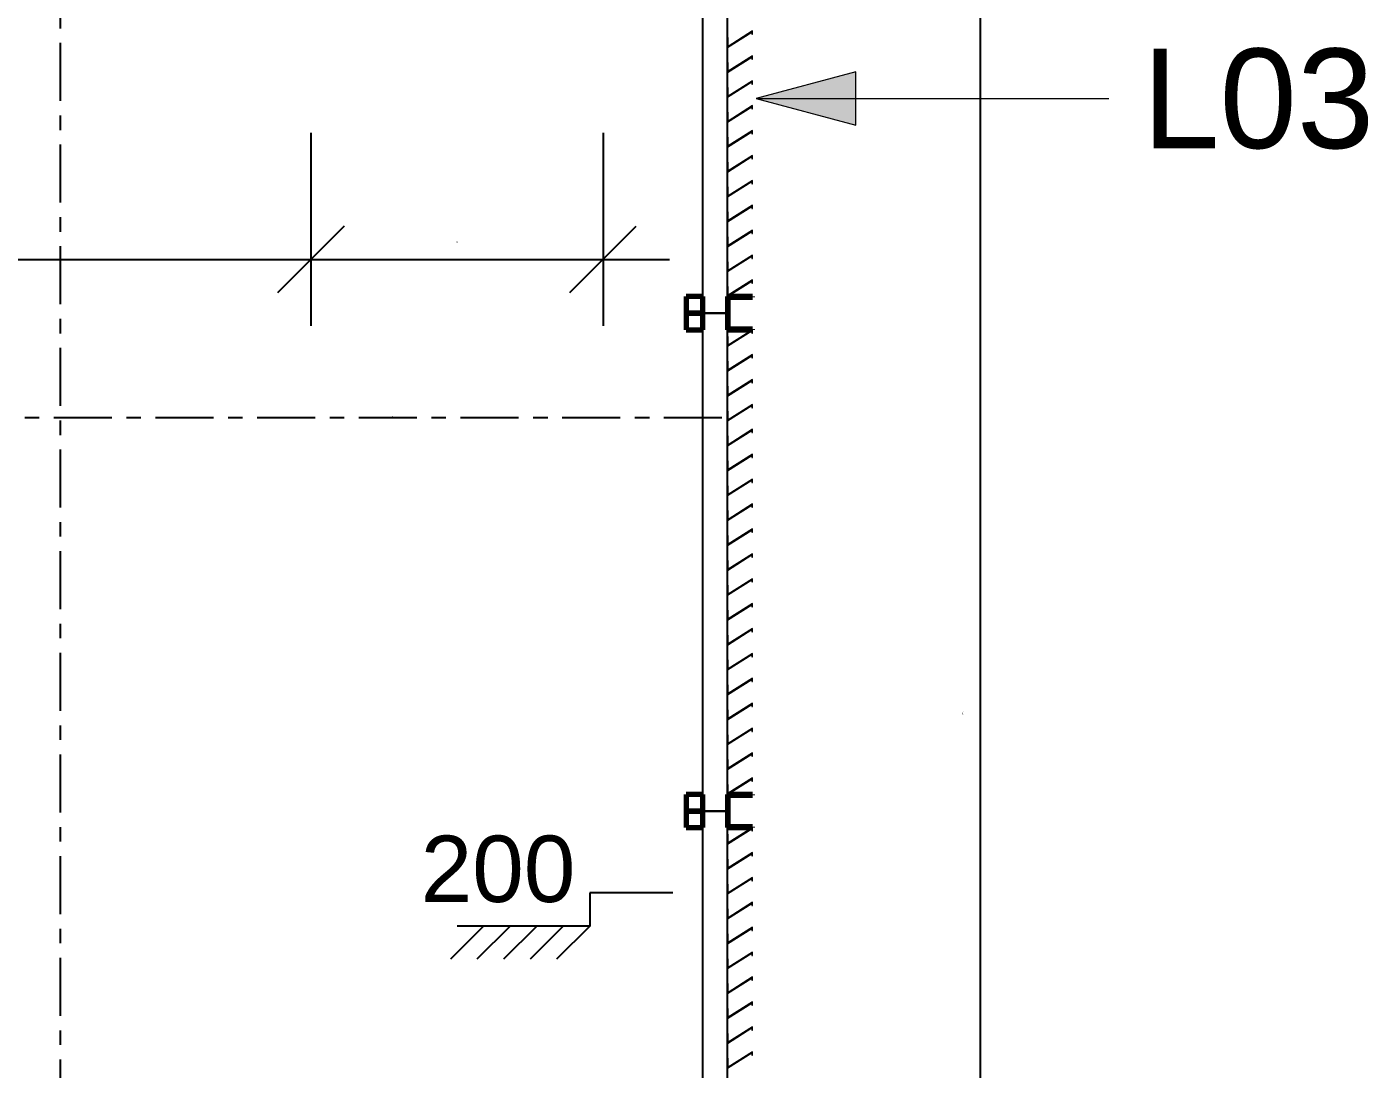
# Model space of a CAD drawing. Header units: millimetres. Extents: x -1379 to 1385823, y -4884429 to 548763.
# Drawn here: x 464308 to 468348, y -2304192 to -2301052 of the extents above; entities that cross this region are included whole.
import ezdxf
from ezdxf.enums import TextEntityAlignment as Align

# ---------------------------------------------------------------- set-up
doc = ezdxf.new("R2010")
doc.units = ezdxf.units.MM
doc.linetypes.add('CENTER', pattern=[50.8, 31.75, -6.35, 6.35, -6.35])
doc.linetypes.add('TA_GL_000.70000', pattern=[1.925, 0.7, -0.175, 0.175, -0.175, 0.7])
for name, color, linetype in [('000 - 0_SYM_DWG_GRIDLINE_MAIN_COLOR_251', 7, 'Continuous'), ('000 - 0_SYM_DWG_SLOPE-SYM_TEXT_COLOR_3', 7, 'Continuous'), ('000 - D I M', 7, 'Continuous'), ('000 - GRID', 7, 'CENTER')]:
    doc.layers.add(name, color=color, linetype=linetype)
doc.layers.add('000 - CONCRETE_EX_LOUVERS_DEF_SUB', color=7, linetype='Continuous', plot=False)
doc.layers.add('A-DETL-THIN', color=7, linetype='Continuous', lineweight=25)
doc.layers.add('G-ANNO-TEXT', color=7, linetype='Continuous', lineweight=9)
doc.styles.add('ARIAL', font='arial.ttf')
doc.styles.add('Arial_2', font='arial.ttf', dxfattribs={"height": 3})
doc.styles.add('Arial_3', font='arial.ttf', dxfattribs={"height": 200})
doc.styles.add('TA', font='', dxfattribs={"height": 4.5})
doc.styles.get('TA').set_extended_font_data('Cordia New')
doc.dimstyles.new('DPA-DIM-3_0_T-T', dxfattribs={"dimscale": 304.8, "dimtxt": 306.07782, "dimasz": 0.656168, "dimexe": 0.656168, "dimexo": 0.0625, "dimgap": 0.164042, "dimtad": 1, "dimdec": 0, "dimzin": 0, "dimdsep": 46, "dimtxsty": 'Arial_2', "dimblk1": 'OBLIQUE', "dimblk2": 'OBLIQUE', "dimsah": 1, "dimcen": 0.09, "dimdle": 0.656168, "dimclrd": 7, "dimclre": 7, "dimclrt": 7, "dimadec": 8, "dimazin": 0, "dimtfac": 1, "dimtdec": 4, "dimtix": 1, "dimtmove": 0, "dimatfit": 3, "dimfxl": 1.312336, "dimfxlon": 1, "dimtvp": 1, "dimtolj": 1, "dimtzin": 0, "dimarcsym": 2})

# ---------------------------------------------------------------- blocks, each defined once
blk = doc.blocks.new('DPA_CP_Entrance Louver Grill Vertical Z - Louver Grill Vertical Z-4595767-IV01 - LOWER ROOF LEVEL PLAN')
at = {"layer": '000 - CONCRETE_EX_LOUVERS_DEF_SUB', "color": 7, "lineweight": 70}
for p, q in [((-700, 0), (-750, 0)), ((-750, 0), (-750, -50)), ((-700, -50), (-700, 0)), ((750, 0), (700, 0)), ((700, 0), (700, -50)), ((750, -50), (750, 0)), ((-750, -50), (-700, -50)), ((700, -50), (750, -50)), ((-700, -125), (-750, -125)), ((-750, -125), (-750, -127)), ((-750, -127), (-702, -127)), ((-702, -127), (-702, -200)), ((-700, -200), (-700, -125)), ((750, -125), (700, -125)), ((700, -125), (700, -200)), ((702, -200), (702, -127)), ((702, -127), (750, -127)), ((750, -127), (750, -125)), ((-702, -200), (-700, -200)), ((700, -200), (702, -200))]:
    blk.add_line(p, q, dxfattribs=at)
at = {"layer": '000 - CONCRETE_EX_LOUVERS_DEF_SUB', "color": 7}
for p, q in [((-750, -125), (-750, -50)), ((-750, -50), (750, -50)), ((750, -50), (750, -125)), ((-750, -125), (750, -125))]:
    blk.add_line(p, q, dxfattribs=at)
blk = doc.blocks.new('GM_Louver Grill Vertical Z1 - Z Profile-V214-IV01 - LOWER ROOF LEVEL PLAN')
at = {"layer": '000 - CONCRETE_EX_LOUVERS_DEF_SUB', "color": 7, "lineweight": 9}
for p, q in [((30, 0), (0.1, 0)), ((0.1, 0), (46.4, -73)), ((30, -2), (30, 0)), ((50, -75), (3.7, -2)), ((3.7, -2), (30, -2)), ((46.4, -73), (40, -73)), ((40, -73), (40, -75)), ((40, -75), (50, -75))]:
    blk.add_line(p, q, dxfattribs=at)
blk = doc.blocks.new('GM_Louver Grill Vertical Z1 - Z Profile-V215-IV01 - LOWER ROOF LEVEL PLAN')
at = {"layer": '000 - CONCRETE_EX_LOUVERS_DEF_SUB', "lineweight": 9}
h = blk.add_hatch(dxfattribs=at)
h.set_pattern_fill('FP_35', style=0, pattern_type=2)
h.set_pattern_definition([(320, (2310272.5, 233351.46), (-63.75582, -728.7365), [76.2, -838.2]), (265, (2310272.5, 233351.5), (764.2276, 140.97162), [60.96, -670.56]), (10.451, (2310267.2, 233290.74), (700.46675, -587.77), [64.76, -712.36]), (316.184, (2310475.7, 233351.5), (-168.17096, -1084.31624), [114.3, -1257.3]), (6.636, (2310461.7, 233261.1), (989.70985, -949.6099), [97.14, -1068.54]), (261.184, (2310475.7, 233351.5), (989.70115, -949.62055), [91.44, -1005.84]), (291, (2310424.9, 233249.86), (-409.06057, -606.45787), [76.2, -838.2]), (236, (2310424.9, 233249.9), (736.75292, -247.20834), [60.96, -670.56]), (341.451, (2310390.8, 233199.3), (327.68547, -853.66825), [64.76, -712.36]), (307.5, (2310272.48, 233351.46), (338.22012, -12.354693), [33.528, -628.904, 33.528, -1320.292]), (307.5, (2310272.48, 233351.46), (338.22012, -12.354693), [-695.96, -647.192, 33.528, -639.572]), (277.5, (2310272.48, 233351.46), (400.722127, -267.278874), [33.528, -354.584, 33.528, -870.204]), (277.5, (2310272.48, 233351.46), (400.722127, -267.278874), [-421.64, -613.664, 33.528, -223.012]), (237.5, (2310272.48, 233578.03), (-22.915345, -542.36333), [33.528, -220.472, 33.528, -1810.512]), (237.5, (2310272.48, 233578.03), (-22.915345, -542.36333), [-287.528, -758.952, 33.528, -1018.032]), (227.5, (2310272.5, 233679.63), (101.70711, -592.51696), [33.528, -296.672, 33.528, -1239.52]), (227.5, (2310272.5, 233679.63), (101.70711, -592.51696), [-363.728, -492.76, 33.528, -713.232])])
h.paths.add_polyline_path([(0.1, 0), (46.4, -73), (40, -73), (40, -75), (50, -75), (3.7, -2), (30, -2), (30, 0)])
at = {"layer": '000 - CONCRETE_EX_LOUVERS_DEF_SUB', "color": 7, "lineweight": 9}
for p, q in [((30, 0), (0.1, 0)), ((0.1, 0), (46.4, -73)), ((30, -2), (30, 0)), ((50, -75), (3.7, -2)), ((3.7, -2), (30, -2)), ((46.4, -73), (40, -73)), ((40, -73), (40, -75)), ((40, -75), (50, -75))]:
    blk.add_line(p, q, dxfattribs=at)
blk = doc.blocks.new('GM_Louver Grill Vertical Z1 - Z Profile-V216-IV01 - LOWER ROOF LEVEL PLAN')
at = {"layer": '000 - CONCRETE_EX_LOUVERS_DEF_SUB', "color": 7, "lineweight": 9}
for p, q in [((30, 0), (0.1, 0)), ((0.1, 0), (46.4, -73)), ((30, -2), (30, 0)), ((50, -75), (3.7, -2)), ((3.7, -2), (30, -2)), ((46.4, -73), (40, -73)), ((40, -73), (40, -75)), ((40, -75), (50, -75))]:
    blk.add_line(p, q, dxfattribs=at)
blk = doc.blocks.new('GM_Louver Grill Vertical Z1 - Z Profile-V217-IV01 - LOWER ROOF LEVEL PLAN')
at = {"layer": '000 - CONCRETE_EX_LOUVERS_DEF_SUB', "color": 7, "lineweight": 9}
for p, q in [((30, 0), (0.1, 0)), ((0.1, 0), (46.4, -73)), ((30, -2), (30, 0)), ((50, -75), (3.7, -2)), ((3.7, -2), (30, -2)), ((46.4, -73), (40, -73)), ((40, -73), (40, -75)), ((40, -75), (50, -75))]:
    blk.add_line(p, q, dxfattribs=at)
blk = doc.blocks.new('GM_Louver Grill Vertical Z1 - Z Profile-V218-IV01 - LOWER ROOF LEVEL PLAN')
at = {"layer": '000 - CONCRETE_EX_LOUVERS_DEF_SUB', "color": 7, "lineweight": 9}
for p, q in [((30, 0), (0.1, 0)), ((0.1, 0), (46.4, -73)), ((30, -2), (30, 0)), ((50, -75), (3.7, -2)), ((3.7, -2), (30, -2)), ((46.4, -73), (40, -73)), ((40, -73), (40, -75)), ((40, -75), (50, -75))]:
    blk.add_line(p, q, dxfattribs=at)
blk = doc.blocks.new('GM_Louver Grill Vertical Z1 - Z Profile-V219-IV01 - LOWER ROOF LEVEL PLAN')
at = {"layer": '000 - CONCRETE_EX_LOUVERS_DEF_SUB', "color": 7, "lineweight": 9}
for p, q in [((30, 0), (0.1, 0)), ((0.1, 0), (46.4, -73)), ((30, -2), (30, 0)), ((50, -75), (3.7, -2)), ((3.7, -2), (30, -2)), ((46.4, -73), (40, -73)), ((40, -73), (40, -75)), ((40, -75), (50, -75))]:
    blk.add_line(p, q, dxfattribs=at)
blk = doc.blocks.new('GM_Louver Grill Vertical Z1 - Z Profile-V220-IV01 - LOWER ROOF LEVEL PLAN')
at = {"layer": '000 - CONCRETE_EX_LOUVERS_DEF_SUB', "color": 7, "lineweight": 9}
for p, q in [((30, 0), (0.1, 0)), ((0.1, 0), (46.4, -73)), ((30, -2), (30, 0)), ((50, -75), (3.7, -2)), ((3.7, -2), (30, -2)), ((46.4, -73), (40, -73)), ((40, -73), (40, -75)), ((40, -75), (50, -75))]:
    blk.add_line(p, q, dxfattribs=at)
blk = doc.blocks.new('GM_Louver Grill Vertical Z1 - Z Profile-V221-IV01 - LOWER ROOF LEVEL PLAN')
at = {"layer": '000 - CONCRETE_EX_LOUVERS_DEF_SUB', "color": 7, "lineweight": 9}
for p, q in [((30, 0), (0.1, 0)), ((0.1, 0), (46.4, -73)), ((30, -2), (30, 0)), ((50, -75), (3.7, -2)), ((3.7, -2), (30, -2)), ((46.4, -73), (40, -73)), ((40, -73), (40, -75)), ((40, -75), (50, -75))]:
    blk.add_line(p, q, dxfattribs=at)
blk = doc.blocks.new('GM_Louver Grill Vertical Z1 - Z Profile-V222-IV01 - LOWER ROOF LEVEL PLAN')
at = {"layer": '000 - CONCRETE_EX_LOUVERS_DEF_SUB', "lineweight": 9}
h = blk.add_hatch(dxfattribs=at)
h.set_pattern_fill('FP_36', style=0, pattern_type=2)
h.set_pattern_definition([(320, (2310722.5, 233351.46), (-63.75582, -728.7365), [76.2, -838.2]), (265, (2310722.5, 233351.5), (764.2276, 140.97162), [60.96, -670.56]), (10.451, (2310717.2, 233290.74), (700.46675, -587.77), [64.76, -712.36]), (316.184, (2310925.7, 233351.5), (-168.17096, -1084.31624), [114.3, -1257.3]), (6.636, (2310911.7, 233261.1), (989.70985, -949.6099), [97.14, -1068.54]), (261.184, (2310925.7, 233351.5), (989.70115, -949.62055), [91.44, -1005.84]), (291, (2310874.9, 233249.86), (-409.06057, -606.45787), [76.2, -838.2]), (236, (2310874.9, 233249.9), (736.75292, -247.20834), [60.96, -670.56]), (341.451, (2310840.8, 233199.3), (327.68547, -853.66825), [64.76, -712.36]), (307.5, (2310722.48, 233351.46), (338.22012, -12.354693), [33.528, -628.904, 33.528, -1320.292]), (307.5, (2310722.48, 233351.46), (338.22012, -12.354693), [-695.96, -647.192, 33.528, -639.572]), (277.5, (2310722.48, 233351.46), (400.722127, -267.278874), [33.528, -354.584, 33.528, -870.204]), (277.5, (2310722.48, 233351.46), (400.722127, -267.278874), [-421.64, -613.664, 33.528, -223.012]), (237.5, (2310722.48, 233578.03), (-22.915345, -542.36333), [33.528, -220.472, 33.528, -1810.512]), (237.5, (2310722.48, 233578.03), (-22.915345, -542.36333), [-287.528, -758.952, 33.528, -1018.032]), (227.5, (2310722.5, 233679.63), (101.70711, -592.51696), [33.528, -296.672, 33.528, -1239.52]), (227.5, (2310722.5, 233679.63), (101.70711, -592.51696), [-363.728, -492.76, 33.528, -713.232])])
h.paths.add_polyline_path([(0.1, 0), (46.4, -73), (40, -73), (40, -75), (50, -75), (3.7, -2), (30, -2), (30, 0)])
at = {"layer": '000 - CONCRETE_EX_LOUVERS_DEF_SUB', "color": 7, "lineweight": 9}
for p, q in [((30, 0), (0.1, 0)), ((0.1, 0), (46.4, -73)), ((30, -2), (30, 0)), ((50, -75), (3.7, -2)), ((3.7, -2), (30, -2)), ((46.4, -73), (40, -73)), ((40, -73), (40, -75)), ((40, -75), (50, -75))]:
    blk.add_line(p, q, dxfattribs=at)
blk = doc.blocks.new('GM_Louver Grill Vertical Z1 - Z Profile-V223-IV01 - LOWER ROOF LEVEL PLAN')
at = {"layer": '000 - CONCRETE_EX_LOUVERS_DEF_SUB', "color": 7, "lineweight": 9}
for p, q in [((30, 0), (0.1, 0)), ((0.1, 0), (46.4, -73)), ((30, -2), (30, 0)), ((50, -75), (3.7, -2)), ((3.7, -2), (30, -2)), ((46.4, -73), (40, -73)), ((40, -73), (40, -75)), ((40, -75), (50, -75))]:
    blk.add_line(p, q, dxfattribs=at)
blk = doc.blocks.new('GM_Louver Grill Vertical Z1 - Z Profile-V224-IV01 - LOWER ROOF LEVEL PLAN')
at = {"layer": '000 - CONCRETE_EX_LOUVERS_DEF_SUB', "color": 7, "lineweight": 9}
for p, q in [((30, 0), (0.1, 0)), ((0.1, 0), (46.4, -73)), ((30, -2), (30, 0)), ((50, -75), (3.7, -2)), ((3.7, -2), (30, -2)), ((46.4, -73), (40, -73)), ((40, -73), (40, -75)), ((40, -75), (50, -75))]:
    blk.add_line(p, q, dxfattribs=at)
blk = doc.blocks.new('GM_Louver Grill Vertical Z1 - Z Profile-V225-IV01 - LOWER ROOF LEVEL PLAN')
at = {"layer": '000 - CONCRETE_EX_LOUVERS_DEF_SUB', "color": 7, "lineweight": 9}
for p, q in [((30, 0), (0.1, 0)), ((0.1, 0), (46.4, -73)), ((30, -2), (30, 0)), ((50, -75), (3.7, -2)), ((3.7, -2), (30, -2)), ((46.4, -73), (40, -73)), ((40, -73), (40, -75)), ((40, -75), (50, -75))]:
    blk.add_line(p, q, dxfattribs=at)
blk = doc.blocks.new('GM_Louver Grill Vertical Z1 - Z Profile-V226-IV01 - LOWER ROOF LEVEL PLAN')
at = {"layer": '000 - CONCRETE_EX_LOUVERS_DEF_SUB', "color": 7, "lineweight": 9}
for p, q in [((30, 0), (0.1, 0)), ((0.1, 0), (46.4, -73)), ((30, -2), (30, 0)), ((50, -75), (3.7, -2)), ((3.7, -2), (30, -2)), ((46.4, -73), (40, -73)), ((40, -73), (40, -75)), ((40, -75), (50, -75))]:
    blk.add_line(p, q, dxfattribs=at)
blk = doc.blocks.new('GM_Louver Grill Vertical Z1 - Z Profile-V227-IV01 - LOWER ROOF LEVEL PLAN')
at = {"layer": '000 - CONCRETE_EX_LOUVERS_DEF_SUB', "color": 7, "lineweight": 9}
for p, q in [((30, 0), (0.1, 0)), ((0.1, 0), (46.4, -73)), ((30, -2), (30, 0)), ((50, -75), (3.7, -2)), ((3.7, -2), (30, -2)), ((46.4, -73), (40, -73)), ((40, -73), (40, -75)), ((40, -75), (50, -75))]:
    blk.add_line(p, q, dxfattribs=at)
blk = doc.blocks.new('GM_Louver Grill Vertical Z1 - Z Profile-V228-IV01 - LOWER ROOF LEVEL PLAN')
at = {"layer": '000 - CONCRETE_EX_LOUVERS_DEF_SUB', "color": 7, "lineweight": 9}
for p, q in [((30, 0), (0.1, 0)), ((0.1, 0), (46.4, -73)), ((30, -2), (30, 0)), ((50, -75), (3.7, -2)), ((3.7, -2), (30, -2)), ((46.4, -73), (40, -73)), ((40, -73), (40, -75)), ((40, -75), (50, -75))]:
    blk.add_line(p, q, dxfattribs=at)
blk = doc.blocks.new('GM_Louver Grill Vertical Z1 - Z Profile-V229-IV01 - LOWER ROOF LEVEL PLAN')
at = {"layer": '000 - CONCRETE_EX_LOUVERS_DEF_SUB', "color": 7, "lineweight": 9}
for p, q in [((30, 0), (0.1, 0)), ((0.1, 0), (46.4, -73)), ((30, -2), (30, 0)), ((50, -75), (3.7, -2)), ((3.7, -2), (30, -2)), ((46.4, -73), (40, -73)), ((40, -73), (40, -75)), ((40, -75), (50, -75))]:
    blk.add_line(p, q, dxfattribs=at)
blk = doc.blocks.new('GM_Louver Grill Vertical Z1 - Z Profile-V230-IV01 - LOWER ROOF LEVEL PLAN')
at = {"layer": '000 - CONCRETE_EX_LOUVERS_DEF_SUB', "color": 7, "lineweight": 9}
for p, q in [((30, 0), (0.1, 0)), ((0.1, 0), (46.4, -73)), ((30, -2), (30, 0)), ((50, -75), (3.7, -2)), ((3.7, -2), (30, -2)), ((46.4, -73), (40, -73)), ((40, -73), (40, -75)), ((40, -75), (50, -75))]:
    blk.add_line(p, q, dxfattribs=at)
blk = doc.blocks.new('GM_Louver Grill Vertical Z1 - Z Profile-V231-IV01 - LOWER ROOF LEVEL PLAN')
at = {"layer": '000 - CONCRETE_EX_LOUVERS_DEF_SUB', "color": 7, "lineweight": 9}
for p, q in [((30, 0), (0.1, 0)), ((0.1, 0), (46.4, -73)), ((30, -2), (30, 0)), ((50, -75), (3.7, -2)), ((3.7, -2), (30, -2)), ((46.4, -73), (40, -73)), ((40, -73), (40, -75)), ((40, -75), (50, -75))]:
    blk.add_line(p, q, dxfattribs=at)
blk = doc.blocks.new('GM_Louver Grill Vertical Z1 - Z Profile-V232-IV01 - LOWER ROOF LEVEL PLAN')
at = {"layer": '000 - CONCRETE_EX_LOUVERS_DEF_SUB', "color": 7, "lineweight": 9}
for p, q in [((30, 0), (0.1, 0)), ((0.1, 0), (46.4, -73)), ((30, -2), (30, 0)), ((50, -75), (3.7, -2)), ((3.7, -2), (30, -2)), ((46.4, -73), (40, -73)), ((40, -73), (40, -75)), ((40, -75), (50, -75))]:
    blk.add_line(p, q, dxfattribs=at)
blk = doc.blocks.new('GM_Louver Grill Vertical Z1 - Z Profile-V236-IV01 - LOWER ROOF LEVEL PLAN')
at = {"layer": '000 - CONCRETE_EX_LOUVERS_DEF_SUB', "color": 7, "lineweight": 9}
for p, q in [((30, 0), (0.1, 0)), ((0.1, 0), (46.4, -73)), ((30, -2), (30, 0)), ((50, -75), (3.7, -2)), ((3.7, -2), (30, -2)), ((46.4, -73), (40, -73)), ((40, -73), (40, -75)), ((40, -75), (50, -75))]:
    blk.add_line(p, q, dxfattribs=at)
blk = doc.blocks.new('GM_Louver Grill Vertical Z1 - Z Profile-V237-IV01 - LOWER ROOF LEVEL PLAN')
at = {"layer": '000 - CONCRETE_EX_LOUVERS_DEF_SUB', "color": 7, "lineweight": 9}
for p, q in [((30, 0), (0.1, 0)), ((0.1, 0), (46.4, -73)), ((30, -2), (30, 0)), ((50, -75), (3.7, -2)), ((3.7, -2), (30, -2)), ((46.4, -73), (40, -73)), ((40, -73), (40, -75)), ((40, -75), (50, -75))]:
    blk.add_line(p, q, dxfattribs=at)
blk = doc.blocks.new('GM_Louver Grill Vertical Z1 - Z Profile-V238-IV01 - LOWER ROOF LEVEL PLAN')
at = {"layer": '000 - CONCRETE_EX_LOUVERS_DEF_SUB', "color": 7, "lineweight": 9}
for p, q in [((30, 0), (0.1, 0)), ((0.1, 0), (46.4, -73)), ((30, -2), (30, 0)), ((50, -75), (3.7, -2)), ((3.7, -2), (30, -2)), ((46.4, -73), (40, -73)), ((40, -73), (40, -75)), ((40, -75), (50, -75))]:
    blk.add_line(p, q, dxfattribs=at)
blk = doc.blocks.new('GM_Louver Grill Vertical Z1 - Z Profile-V239-IV01 - LOWER ROOF LEVEL PLAN')
at = {"layer": '000 - CONCRETE_EX_LOUVERS_DEF_SUB', "color": 7, "lineweight": 9}
for p, q in [((30, 0), (0.1, 0)), ((0.1, 0), (46.4, -73)), ((30, -2), (30, 0)), ((50, -75), (3.7, -2)), ((3.7, -2), (30, -2)), ((46.4, -73), (40, -73)), ((40, -73), (40, -75)), ((40, -75), (50, -75))]:
    blk.add_line(p, q, dxfattribs=at)
blk = doc.blocks.new('GM_Louver Grill Vertical Z1 - Z Profile-V240-IV01 - LOWER ROOF LEVEL PLAN')
at = {"layer": '000 - CONCRETE_EX_LOUVERS_DEF_SUB', "color": 7, "lineweight": 9}
for p, q in [((30, 0), (0.1, 0)), ((0.1, 0), (46.4, -73)), ((30, -2), (30, 0)), ((50, -75), (3.7, -2)), ((3.7, -2), (30, -2)), ((46.4, -73), (40, -73)), ((40, -73), (40, -75)), ((40, -75), (50, -75))]:
    blk.add_line(p, q, dxfattribs=at)
blk = doc.blocks.new('GM_Louver Grill Vertical Z1 - Z Profile-V241-IV01 - LOWER ROOF LEVEL PLAN')
at = {"layer": '000 - CONCRETE_EX_LOUVERS_DEF_SUB', "lineweight": 9}
h = blk.add_hatch(dxfattribs=at)
h.set_pattern_fill('FP_37', style=0, pattern_type=2)
h.set_pattern_definition([(320, (2308847.5, 233351.46), (-63.75582, -728.7365), [76.2, -838.2]), (265, (2308847.5, 233351.5), (764.2276, 140.97162), [60.96, -670.56]), (10.451, (2308842.2, 233290.74), (700.46675, -587.77), [64.76, -712.36]), (316.184, (2309050.7, 233351.5), (-168.17096, -1084.31624), [114.3, -1257.3]), (6.636, (2309036.7, 233261.1), (989.70985, -949.6099), [97.14, -1068.54]), (261.184, (2309050.7, 233351.5), (989.70115, -949.62055), [91.44, -1005.84]), (291, (2308999.9, 233249.86), (-409.06057, -606.45787), [76.2, -838.2]), (236, (2308999.9, 233249.9), (736.75292, -247.20834), [60.96, -670.56]), (341.451, (2308965.8, 233199.3), (327.68547, -853.66825), [64.76, -712.36]), (307.5, (2308847.48, 233351.46), (338.22012, -12.354693), [33.528, -628.904, 33.528, -1320.292]), (307.5, (2308847.48, 233351.46), (338.22012, -12.354693), [-695.96, -647.192, 33.528, -639.572]), (277.5, (2308847.48, 233351.46), (400.722127, -267.278874), [33.528, -354.584, 33.528, -870.204]), (277.5, (2308847.48, 233351.46), (400.722127, -267.278874), [-421.64, -613.664, 33.528, -223.012]), (237.5, (2308847.48, 233578.03), (-22.915345, -542.36333), [33.528, -220.472, 33.528, -1810.512]), (237.5, (2308847.48, 233578.03), (-22.915345, -542.36333), [-287.528, -758.952, 33.528, -1018.032]), (227.5, (2308847.5, 233679.63), (101.70711, -592.51696), [33.528, -296.672, 33.528, -1239.52]), (227.5, (2308847.5, 233679.63), (101.70711, -592.51696), [-363.728, -492.76, 33.528, -713.232])])
h.paths.add_polyline_path([(0.1, 0), (46.4, -73), (40, -73), (40, -75), (50, -75), (3.7, -2), (30, -2), (30, 0)])
at = {"layer": '000 - CONCRETE_EX_LOUVERS_DEF_SUB', "color": 7, "lineweight": 9}
for p, q in [((30, 0), (0.1, 0)), ((0.1, 0), (46.4, -73)), ((30, -2), (30, 0)), ((50, -75), (3.7, -2)), ((3.7, -2), (30, -2)), ((46.4, -73), (40, -73)), ((40, -73), (40, -75)), ((40, -75), (50, -75))]:
    blk.add_line(p, q, dxfattribs=at)
blk = doc.blocks.new('GM_Louver Grill Vertical Z1 - Z Profile-V242-IV01 - LOWER ROOF LEVEL PLAN')
at = {"layer": '000 - CONCRETE_EX_LOUVERS_DEF_SUB', "color": 7, "lineweight": 9}
for p, q in [((30, 0), (0.1, 0)), ((0.1, 0), (46.4, -73)), ((30, -2), (30, 0)), ((50, -75), (3.7, -2)), ((3.7, -2), (30, -2)), ((46.4, -73), (40, -73)), ((40, -73), (40, -75)), ((40, -75), (50, -75))]:
    blk.add_line(p, q, dxfattribs=at)
blk = doc.blocks.new('GM_Louver Grill Vertical Z1 - Z Profile-V243-IV01 - LOWER ROOF LEVEL PLAN')
at = {"layer": '000 - CONCRETE_EX_LOUVERS_DEF_SUB', "color": 7, "lineweight": 9}
for p, q in [((30, 0), (0.1, 0)), ((0.1, 0), (46.4, -73)), ((30, -2), (30, 0)), ((50, -75), (3.7, -2)), ((3.7, -2), (30, -2)), ((46.4, -73), (40, -73)), ((40, -73), (40, -75)), ((40, -75), (50, -75))]:
    blk.add_line(p, q, dxfattribs=at)
blk = doc.blocks.new('GM_Louver Grill Vertical Z1 - Z Profile-V244-IV01 - LOWER ROOF LEVEL PLAN')
at = {"layer": '000 - CONCRETE_EX_LOUVERS_DEF_SUB', "color": 7, "lineweight": 9}
for p, q in [((30, 0), (0.1, 0)), ((0.1, 0), (46.4, -73)), ((30, -2), (30, 0)), ((50, -75), (3.7, -2)), ((3.7, -2), (30, -2)), ((46.4, -73), (40, -73)), ((40, -73), (40, -75)), ((40, -75), (50, -75))]:
    blk.add_line(p, q, dxfattribs=at)
blk = doc.blocks.new('GM_Louver Grill Vertical Z1 - Z Profile-V245-IV01 - LOWER ROOF LEVEL PLAN')
at = {"layer": '000 - CONCRETE_EX_LOUVERS_DEF_SUB', "color": 7, "lineweight": 9}
for p, q in [((30, 0), (0.1, 0)), ((0.1, 0), (46.4, -73)), ((30, -2), (30, 0)), ((50, -75), (3.7, -2)), ((3.7, -2), (30, -2)), ((46.4, -73), (40, -73)), ((40, -73), (40, -75)), ((40, -75), (50, -75))]:
    blk.add_line(p, q, dxfattribs=at)
blk = doc.blocks.new('GM_Louver Grill Vertical Z1 - Z Profile-V247-IV01 - LOWER ROOF LEVEL PLAN')
at = {"layer": '000 - CONCRETE_EX_LOUVERS_DEF_SUB', "color": 7, "lineweight": 9}
for p, q in [((30, 0), (0.1, 0)), ((0.1, 0), (46.4, -73)), ((30, -2), (30, 0)), ((50, -75), (3.7, -2)), ((3.7, -2), (30, -2)), ((46.4, -73), (40, -73)), ((40, -73), (40, -75)), ((40, -75), (50, -75))]:
    blk.add_line(p, q, dxfattribs=at)
blk = doc.blocks.new('GM_Louver Grill Vertical Z1 - Z Profile-V546-IV01 - LOWER ROOF LEVEL PLAN')
at = {"layer": '000 - CONCRETE_EX_LOUVERS_DEF_SUB', "color": 7, "lineweight": 9}
for p, q in [((30, 0), (0.1, 0)), ((0.1, 0), (46.4, -73)), ((30, -2), (30, 0)), ((50, -75), (3.7, -2)), ((3.7, -2), (30, -2)), ((46.4, -73), (40, -73)), ((40, -73), (40, -75)), ((40, -75), (50, -75))]:
    blk.add_line(p, q, dxfattribs=at)
blk = doc.blocks.new('GM_Louver Grill Vertical Z1 - Z Profile-V547-IV01 - LOWER ROOF LEVEL PLAN')
at = {"layer": '000 - CONCRETE_EX_LOUVERS_DEF_SUB', "color": 7, "lineweight": 9}
for p, q in [((30, 0), (0.1, 0)), ((0.1, 0), (46.4, -73)), ((30, -2), (30, 0)), ((50, -75), (3.7, -2)), ((3.7, -2), (30, -2)), ((46.4, -73), (40, -73)), ((40, -73), (40, -75)), ((40, -75), (50, -75))]:
    blk.add_line(p, q, dxfattribs=at)
blk = doc.blocks.new('GM_Louver Grill Vertical Z1 - Z Profile-V548-IV01 - LOWER ROOF LEVEL PLAN')
at = {"layer": '000 - CONCRETE_EX_LOUVERS_DEF_SUB', "color": 7, "lineweight": 9}
for p, q in [((30, 0), (0.1, 0)), ((0.1, 0), (46.4, -73)), ((30, -2), (30, 0)), ((50, -75), (3.7, -2)), ((3.7, -2), (30, -2)), ((46.4, -73), (40, -73)), ((40, -73), (40, -75)), ((40, -75), (50, -75))]:
    blk.add_line(p, q, dxfattribs=at)
blk = doc.blocks.new('GM_Louver Grill Vertical Z1 - Z Profile-V549-IV01 - LOWER ROOF LEVEL PLAN')
at = {"layer": '000 - CONCRETE_EX_LOUVERS_DEF_SUB', "color": 7, "lineweight": 9}
for p, q in [((30, 0), (0.1, 0)), ((0.1, 0), (46.4, -73)), ((30, -2), (30, 0)), ((50, -75), (3.7, -2)), ((3.7, -2), (30, -2)), ((46.4, -73), (40, -73)), ((40, -73), (40, -75)), ((40, -75), (50, -75))]:
    blk.add_line(p, q, dxfattribs=at)
blk = doc.blocks.new('GM_Louver Grill Vertical Z1 - Z Profile-V550-IV01 - LOWER ROOF LEVEL PLAN')
at = {"layer": '000 - CONCRETE_EX_LOUVERS_DEF_SUB', "color": 7, "lineweight": 9}
for p, q in [((30, 0), (0.1, 0)), ((0.1, 0), (46.4, -73)), ((30, -2), (30, 0)), ((50, -75), (3.7, -2)), ((3.7, -2), (30, -2)), ((46.4, -73), (40, -73)), ((40, -73), (40, -75)), ((40, -75), (50, -75))]:
    blk.add_line(p, q, dxfattribs=at)
blk = doc.blocks.new('GM_Louver Grill Vertical Z1 - Z Profile-V551-IV01 - LOWER ROOF LEVEL PLAN')
at = {"layer": '000 - CONCRETE_EX_LOUVERS_DEF_SUB', "color": 7, "lineweight": 9}
for p, q in [((30, 0), (0.1, 0)), ((0.1, 0), (46.4, -73)), ((30, -2), (30, 0)), ((50, -75), (3.7, -2)), ((3.7, -2), (30, -2)), ((46.4, -73), (40, -73)), ((40, -73), (40, -75)), ((40, -75), (50, -75))]:
    blk.add_line(p, q, dxfattribs=at)
blk = doc.blocks.new('GM_Louver Grill Vertical Z1 - Z Profile-V552-IV01 - LOWER ROOF LEVEL PLAN')
at = {"layer": '000 - CONCRETE_EX_LOUVERS_DEF_SUB', "color": 7, "lineweight": 9}
for p, q in [((30, 0), (0.1, 0)), ((0.1, 0), (46.4, -73)), ((30, -2), (30, 0)), ((50, -75), (3.7, -2)), ((3.7, -2), (30, -2)), ((46.4, -73), (40, -73)), ((40, -73), (40, -75)), ((40, -75), (50, -75))]:
    blk.add_line(p, q, dxfattribs=at)
blk = doc.blocks.new('GM_Louver Grill Vertical Z1 - Z Profile-V553-IV01 - LOWER ROOF LEVEL PLAN')
at = {"layer": '000 - CONCRETE_EX_LOUVERS_DEF_SUB', "color": 7, "lineweight": 9}
for p, q in [((30, 0), (0.1, 0)), ((0.1, 0), (46.4, -73)), ((30, -2), (30, 0)), ((50, -75), (3.7, -2)), ((3.7, -2), (30, -2)), ((46.4, -73), (40, -73)), ((40, -73), (40, -75)), ((40, -75), (50, -75))]:
    blk.add_line(p, q, dxfattribs=at)
blk = doc.blocks.new('GM_Louver Grill Vertical Z1 - Z Profile-V554-IV01 - LOWER ROOF LEVEL PLAN')
at = {"layer": '000 - CONCRETE_EX_LOUVERS_DEF_SUB', "color": 7, "lineweight": 9}
for p, q in [((30, 0), (0.1, 0)), ((0.1, 0), (46.4, -73)), ((30, -2), (30, 0)), ((50, -75), (3.7, -2)), ((3.7, -2), (30, -2)), ((46.4, -73), (40, -73)), ((40, -73), (40, -75)), ((40, -75), (50, -75))]:
    blk.add_line(p, q, dxfattribs=at)
blk = doc.blocks.new('GM_Louver Grill Vertical Z1 - Z Profile-V563-IV01 - LOWER ROOF LEVEL PLAN')
at = {"layer": '000 - CONCRETE_EX_LOUVERS_DEF_SUB', "color": 7, "lineweight": 9}
for p, q in [((30, 0), (0.1, 0)), ((0.1, 0), (46.4, -73)), ((30, -2), (30, 0)), ((50, -75), (3.7, -2)), ((3.7, -2), (30, -2)), ((46.4, -73), (40, -73)), ((40, -73), (40, -75)), ((40, -75), (50, -75))]:
    blk.add_line(p, q, dxfattribs=at)
blk = doc.blocks.new('_Oblique')
at = {"color": 7, "linetype": 'ByBlock', "lineweight": -2}
blk.add_line((-0.5, -0.5), (0.5, 0.5), dxfattribs=at)
blk = doc.blocks.new('*D852')
at = {"layer": '000 - D I M', "color": 7, "lineweight": -2, "transparency": 16777216}
for p, q in [((460663.8, -2301371.8), (460663.8, -2301952.8)), ((465163.8, -2301371.8), (465163.8, -2301952.8)), ((460463.8, -2301752.8), (465363.8, -2301752.8))]:
    blk.add_line(p, q, dxfattribs=at)
at = {"layer": 'Defpoints', "color": 7, "transparency": 16777216}
for p in [(460663.8, -2301352.8), (465163.8, -2301352.8), (465163.8, -2301752.8)]:
    blk.add_point(p, dxfattribs=at)
at = {"layer": '000 - D I M', "color": 7, "lineweight": -2, "transparency": 16777216, "xscale": 200, "yscale": 200, "zscale": 200, "rotation": 180}
blk.add_blockref('_Oblique', (460663.8, -2301752.8), dxfattribs=at)
at = {"layer": '000 - D I M', "color": 7, "lineweight": -2, "transparency": 16777216, "xscale": 200, "yscale": 200, "zscale": 200}
blk.add_blockref('_Oblique', (465163.8, -2301752.8), dxfattribs=at)
at = {"layer": '000 - D I M', "color": 7, "transparency": 16777216, "insert": (462913.8, -2301701.3), "char_height": 3, "width": 1107.531, "attachment_point": 5, "style": 'Arial_2'}
blk.add_mtext('\\A1;4500', dxfattribs=at)
blk = doc.blocks.new('*D853')
at = {"layer": '000 - D I M', "color": 7, "lineweight": -2, "transparency": 16777216}
for p, q in [((465163.8, -2301371.8), (465163.8, -2301952.8)), ((466043.8, -2301371.8), (466043.8, -2301952.8)), ((464963.8, -2301752.8), (466243.8, -2301752.8))]:
    blk.add_line(p, q, dxfattribs=at)
at = {"layer": 'Defpoints', "color": 7, "transparency": 16777216}
for p in [(465163.8, -2301352.8), (466043.8, -2301352.8), (466043.8, -2301752.8)]:
    blk.add_point(p, dxfattribs=at)
at = {"layer": '000 - D I M', "color": 7, "lineweight": -2, "transparency": 16777216, "xscale": 200, "yscale": 200, "zscale": 200, "rotation": 180}
blk.add_blockref('_Oblique', (465163.8, -2301752.8), dxfattribs=at)
at = {"layer": '000 - D I M', "color": 7, "lineweight": -2, "transparency": 16777216, "xscale": 200, "yscale": 200, "zscale": 200}
blk.add_blockref('_Oblique', (466043.8, -2301752.8), dxfattribs=at)
at = {"layer": '000 - D I M', "color": 7, "transparency": 16777216, "insert": (465603.8, -2301701.3), "char_height": 3, "width": 830.648, "attachment_point": 5, "style": 'Arial_2'}
blk.add_mtext('\\A1;880', dxfattribs=at)
blk = doc.blocks.new('*D847')
at = {"layer": '000 - D I M', "color": 7, "lineweight": -2, "transparency": 16777216}
for p, q in [((467179.3, -2300142.7), (467179.3, -2306097.7)), ((466798.3, -2300342.7), (467379.3, -2300342.7)), ((466798.3, -2305897.7), (467379.3, -2305897.7))]:
    blk.add_line(p, q, dxfattribs=at)
at = {"layer": 'Defpoints', "color": 7, "transparency": 16777216}
for p in [(466779.3, -2300342.7), (466779.3, -2305897.7), (467179.3, -2305897.7)]:
    blk.add_point(p, dxfattribs=at)
at = {"layer": '000 - D I M', "color": 7, "lineweight": -2, "transparency": 16777216, "xscale": 200, "yscale": 200, "zscale": 200}
for p, rotation in [((467179.3, -2300342.7), 90), ((467179.3, -2305897.7), 270)]:
    blk.add_blockref('_Oblique', p, dxfattribs=dict(at, rotation=rotation))
at = {"layer": '000 - D I M', "color": 7, "transparency": 16777216, "insert": (467127.8, -2303120.2), "char_height": 3, "width": 1107.531, "attachment_point": 5, "rotation": 90, "style": 'Arial_2'}
blk.add_mtext('\\A1;5555', dxfattribs=at)
blk = doc.blocks.new('*U1920')
at = {"layer": '000 - 0_SYM_DWG_GRIDLINE_MAIN_COLOR_251', "color": 7, "linetype": 'ByBlock', "ltscale": 5}
blk.add_line((20, 0), (-355.735, 0), dxfattribs=at)
at = {"color": 7, "style": 'TA', "flags": 1}
blk.add_attdef('LOCATION', (6, -6), '', height=4.5, rotation=270, dxfattribs=at)
at = {"layer": '000 - 0_SYM_DWG_SLOPE-SYM_TEXT_COLOR_3', "color": 7, "style": 'ARIAL'}
blk.add_attdef('GRID-HEAD', text='', height=4, rotation=90, dxfattribs=at).set_placement((40, 0), align=Align.MIDDLE_CENTER)
blk = doc.blocks.new('*U1773')
at = {"layer": '000 - 0_SYM_DWG_GRIDLINE_MAIN_COLOR_251', "color": 7, "linetype": 'ByBlock', "ltscale": 5}
blk.add_line((20, 0), (-155.16, 0), dxfattribs=at)
at = {"layer": '000 - 0_SYM_DWG_GRIDLINE_MAIN_COLOR_251', "color": 7}
blk.add_point((-135.16, 0), dxfattribs=at)
at = {"color": 7, "style": 'TA', "flags": 1}
blk.add_attdef('LOCATION', (6, -6), '', height=4.5, rotation=270, dxfattribs=at)

msp = doc.modelspace()

# ---------------------------------------------------------------- hatches: boundary and pattern name
at = {"layer": 'G-ANNO-TEXT'}
msp.add_hatch(color=7, dxfattribs=at).paths.add_polyline_path([(466504.8, -2301267.8), (466804.8, -2301348.1), (466804.8, -2301187.4)])

# ---------------------------------------------------------------- linework, layer by layer
at = {"layer": 'A-DETL-THIN', "color": 7}
for p, q in [((466253.9, -2303661.2), (466003.9, -2303661.2)), ((466003.9, -2303661.2), (466003.9, -2303761.2)), ((465683.9, -2303761.2), (465583.9, -2303861.2)), ((466003.9, -2303761.2), (465603.9, -2303761.2)), ((465763.9, -2303761.2), (465663.9, -2303861.2)), ((465843.9, -2303761.2), (465743.9, -2303861.2)), ((465923.9, -2303761.2), (465823.9, -2303861.2)), ((466003.9, -2303761.2), (465903.9, -2303861.2))]:
    msp.add_line(p, q, dxfattribs=at)
at = {"layer": 'G-ANNO-TEXT', "color": 7}
for p, q in [((466804.8, -2301187.4), (466504.8, -2301267.8)), ((466804.8, -2301348.1), (466804.8, -2301187.4)), ((466504.8, -2301267.8), (466804.8, -2301348.1)), ((466504.8, -2301267.8), (467567.4, -2301267.8))]:
    msp.add_line(p, q, dxfattribs=at)

# ---------------------------------------------------------------- block references
at = {"layer": '000 - CONCRETE_EX_LOUVERS_DEF_SUB', "color": 7}
for p, rotation in [((466293.8, -2301164.7), 90.00000000000348), ((466293.8, -2302664.7), 90.00000000000362), ((466293.8, -2304164.7), 90.00000000000362)]:
    msp.add_blockref('DPA_CP_Entrance Louver Grill Vertical Z - Louver Grill Vertical Z-4595767-IV01 - LOWER ROOF LEVEL PLAN', p, dxfattribs=dict(at, rotation=rotation))
at = {"layer": '000 - CONCRETE_EX_LOUVERS_DEF_SUB', "color": 7, "lineweight": 9}
for name, p, rotation in [('GM_Louver Grill Vertical Z1 - Z Profile-V236-IV01 - LOWER ROOF LEVEL PLAN', (466418.8, -2301114.7), 90.00000000000348), ('GM_Louver Grill Vertical Z1 - Z Profile-V237-IV01 - LOWER ROOF LEVEL PLAN', (466418.8, -2301189.7), 90.00000000000348), ('GM_Louver Grill Vertical Z1 - Z Profile-V238-IV01 - LOWER ROOF LEVEL PLAN', (466418.8, -2301264.7), 90.00000000000348), ('GM_Louver Grill Vertical Z1 - Z Profile-V239-IV01 - LOWER ROOF LEVEL PLAN', (466418.8, -2301339.7), 90.00000000000348), ('GM_Louver Grill Vertical Z1 - Z Profile-V240-IV01 - LOWER ROOF LEVEL PLAN', (466418.8, -2301414.7), 90.00000000000348), ('GM_Louver Grill Vertical Z1 - Z Profile-V241-IV01 - LOWER ROOF LEVEL PLAN', (466418.8, -2301489.7), 90.00000000000348), ('GM_Louver Grill Vertical Z1 - Z Profile-V242-IV01 - LOWER ROOF LEVEL PLAN', (466418.8, -2301564.7), 90.00000000000348), ('GM_Louver Grill Vertical Z1 - Z Profile-V243-IV01 - LOWER ROOF LEVEL PLAN', (466418.8, -2301639.7), 90.00000000000348), ('GM_Louver Grill Vertical Z1 - Z Profile-V244-IV01 - LOWER ROOF LEVEL PLAN', (466418.8, -2301714.7), 90.00000000000348), ('GM_Louver Grill Vertical Z1 - Z Profile-V245-IV01 - LOWER ROOF LEVEL PLAN', (466418.8, -2301789.7), 90.00000000000348), ('GM_Louver Grill Vertical Z1 - Z Profile-V247-IV01 - LOWER ROOF LEVEL PLAN', (466418.8, -2301864.7), 90.00000000000362), ('GM_Louver Grill Vertical Z1 - Z Profile-V221-IV01 - LOWER ROOF LEVEL PLAN', (466418.8, -2302014.7), 90.00000000000362), ('GM_Louver Grill Vertical Z1 - Z Profile-V223-IV01 - LOWER ROOF LEVEL PLAN', (466418.8, -2302089.7), 90.00000000000362), ('GM_Louver Grill Vertical Z1 - Z Profile-V224-IV01 - LOWER ROOF LEVEL PLAN', (466418.8, -2302164.7), 90.00000000000362), ('GM_Louver Grill Vertical Z1 - Z Profile-V225-IV01 - LOWER ROOF LEVEL PLAN', (466418.8, -2302239.7), 90.00000000000362), ('GM_Louver Grill Vertical Z1 - Z Profile-V226-IV01 - LOWER ROOF LEVEL PLAN', (466418.8, -2302314.7), 90.00000000000362), ('GM_Louver Grill Vertical Z1 - Z Profile-V227-IV01 - LOWER ROOF LEVEL PLAN', (466418.8, -2302389.7), 90.00000000000362), ('GM_Louver Grill Vertical Z1 - Z Profile-V228-IV01 - LOWER ROOF LEVEL PLAN', (466418.8, -2302464.7), 90.00000000000362), ('GM_Louver Grill Vertical Z1 - Z Profile-V229-IV01 - LOWER ROOF LEVEL PLAN', (466418.8, -2302539.7), 90.00000000000362), ('GM_Louver Grill Vertical Z1 - Z Profile-V230-IV01 - LOWER ROOF LEVEL PLAN', (466418.8, -2302614.7), 90.00000000000362), ('GM_Louver Grill Vertical Z1 - Z Profile-V231-IV01 - LOWER ROOF LEVEL PLAN', (466418.8, -2302689.7), 90.00000000000362), ('GM_Louver Grill Vertical Z1 - Z Profile-V232-IV01 - LOWER ROOF LEVEL PLAN', (466418.8, -2302764.7), 90.00000000000362), ('GM_Louver Grill Vertical Z1 - Z Profile-V214-IV01 - LOWER ROOF LEVEL PLAN', (466418.8, -2302839.7), 90.00000000000362), ('GM_Louver Grill Vertical Z1 - Z Profile-V215-IV01 - LOWER ROOF LEVEL PLAN', (466418.8, -2302914.7), 90.00000000000362), ('GM_Louver Grill Vertical Z1 - Z Profile-V216-IV01 - LOWER ROOF LEVEL PLAN', (466418.8, -2302989.7), 90.00000000000362), ('GM_Louver Grill Vertical Z1 - Z Profile-V217-IV01 - LOWER ROOF LEVEL PLAN', (466418.8, -2303064.7), 90.00000000000362), ('GM_Louver Grill Vertical Z1 - Z Profile-V218-IV01 - LOWER ROOF LEVEL PLAN', (466418.8, -2303139.7), 90.00000000000362), ('GM_Louver Grill Vertical Z1 - Z Profile-V219-IV01 - LOWER ROOF LEVEL PLAN', (466418.8, -2303214.7), 90.00000000000362), ('GM_Louver Grill Vertical Z1 - Z Profile-V220-IV01 - LOWER ROOF LEVEL PLAN', (466418.8, -2303289.7), 90.00000000000362), ('GM_Louver Grill Vertical Z1 - Z Profile-V222-IV01 - LOWER ROOF LEVEL PLAN', (466418.8, -2303364.7), 90.00000000000362), ('GM_Louver Grill Vertical Z1 - Z Profile-V563-IV01 - LOWER ROOF LEVEL PLAN', (466418.8, -2303514.7), 90.00000000000362), ('GM_Louver Grill Vertical Z1 - Z Profile-V546-IV01 - LOWER ROOF LEVEL PLAN', (466418.8, -2303589.7), 90.00000000000362), ('GM_Louver Grill Vertical Z1 - Z Profile-V547-IV01 - LOWER ROOF LEVEL PLAN', (466418.8, -2303664.7), 90.00000000000362), ('GM_Louver Grill Vertical Z1 - Z Profile-V548-IV01 - LOWER ROOF LEVEL PLAN', (466418.8, -2303739.7), 90.00000000000362), ('GM_Louver Grill Vertical Z1 - Z Profile-V549-IV01 - LOWER ROOF LEVEL PLAN', (466418.8, -2303814.7), 90.00000000000362), ('GM_Louver Grill Vertical Z1 - Z Profile-V550-IV01 - LOWER ROOF LEVEL PLAN', (466418.8, -2303889.7), 90.00000000000362), ('GM_Louver Grill Vertical Z1 - Z Profile-V551-IV01 - LOWER ROOF LEVEL PLAN', (466418.8, -2303964.7), 90.00000000000362), ('GM_Louver Grill Vertical Z1 - Z Profile-V552-IV01 - LOWER ROOF LEVEL PLAN', (466418.8, -2304039.7), 90.00000000000362), ('GM_Louver Grill Vertical Z1 - Z Profile-V553-IV01 - LOWER ROOF LEVEL PLAN', (466418.8, -2304114.7), 90.00000000000362), ('GM_Louver Grill Vertical Z1 - Z Profile-V554-IV01 - LOWER ROOF LEVEL PLAN', (466418.8, -2304189.7), 90.00000000000362)]:
    msp.add_blockref(name, p, dxfattribs=dict(at, rotation=rotation))
at = {"layer": '000 - GRID', "color": 7, "linetype": 'TA_GL_000.70000'}
for name, p, xscale, yscale, zscale, rotation in [('*U1920', (464409.9, -2314669.4), 50.00000000000004, 50.00000000000004, 50.00000000000004, 270), ('*U1773', (458651.9, -2302229.4), 50, 50, 50, 180)]:
    msp.add_blockref(name, p, dxfattribs=dict(at, xscale=xscale, yscale=yscale, zscale=zscale, rotation=rotation))

# ---------------------------------------------------------------- texts
at = {"layer": 'G-ANNO-TEXT', "color": 7, "attachment_point": 1}
for s, insert, char_height, width, style in [('L03', (467667.4, -2301117.8), 300, 865.822, 'Arial_2'), ('200', (465494.3, -2303488.8), 200, 577.215, 'Arial_3')]:
    msp.add_mtext(s, dxfattribs=dict(at, insert=insert, char_height=char_height, width=width, style=style))

# ---------------------------------------------------------------- dimensions: what is measured, and where the dimension line sits
at = {"layer": '000 - D I M', "color": 7}
dim = msp.add_linear_dim(base=(467179.3, -2305897.7), p1=(466779.3, -2300342.7), p2=(466779.3, -2305897.7), angle=90, dimstyle='DPA-DIM-3_0_T-T', override={"dimpost": '<>', "dimclrd": 7, "dimclre": 7, "dimclrt": 7, "dimfxl": 5555}, dxfattribs=at)
dim.commit()
dim.dimension.update_dxf_attribs({"geometry": '*D847', "text_midpoint": (467127.8, -2303120.2)})
for base, p1, p2, override, picture, middle in [((465163.8, -2301752.8), (460663.8, -2301352.8), (465163.8, -2301352.8), {"dimpost": '<>', "dimclrd": 7, "dimclre": 7, "dimclrt": 7, "dimfxl": 4499.999999}, '*D852', (462913.8, -2301701.3)), ((466043.8, -2301752.8), (465163.8, -2301352.8), (466043.8, -2301352.8), {"dimpost": '<>', "dimclrd": 7, "dimclre": 7, "dimclrt": 7, "dimfxl": 880}, '*D853', (465603.8, -2301701.3))]:
    dim = msp.add_linear_dim(base=base, p1=p1, p2=p2, dimstyle='DPA-DIM-3_0_T-T', override=override, dxfattribs=at)
    dim.commit()
    dim.dimension.update_dxf_attribs({"geometry": picture, "text_midpoint": middle})

doc.saveas('drawing.dxf')
